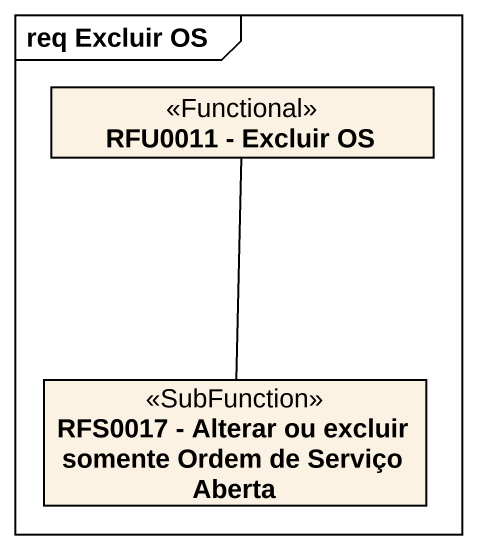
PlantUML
@startuml
mainframe req Excluir OS
hide circle
hide empty members
class "RFU0011 - Excluir OS" as RFU0011_Excluir_OS <<Functional>>
class "RFS0017 - Alterar ou excluir somente Ordem de Serviço Aberta" as RFS0017_Alterar_ou_excluir <<SubFunction>>
RFS0017_Alterar_ou_excluir -up- RFU0011_Excluir_OS
@enduml
